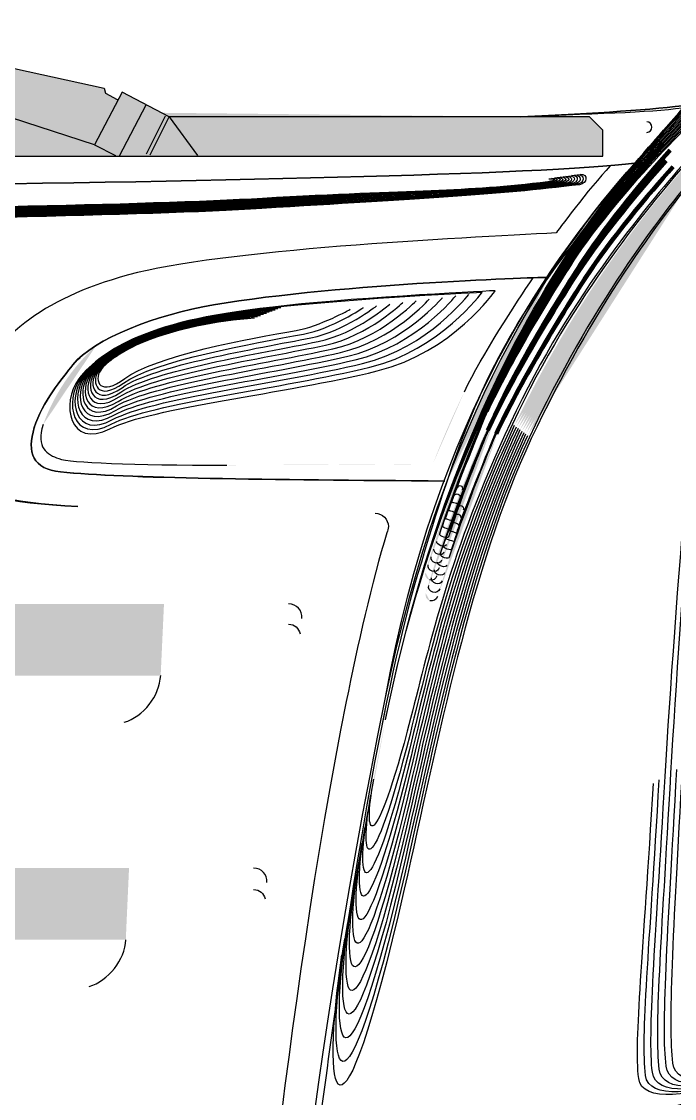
# Model space of a CAD drawing. Header units: millimetres. Extents: x 1111 to 1333, y -447 to -319.
# Drawn here: x 1291.26 to 1291.738, y -440.906 to -440.118 of the extents above; entities that cross this region are included whole.
import ezdxf

# ---------------------------------------------------------------- set-up
doc = ezdxf.new("R2010")
doc.units = ezdxf.units.MM

# ---------------------------------------------------------------- blocks, each defined once
blk = doc.blocks.new('scanne')
at = {"transparency": 33554559}
h = blk.add_hatch(color=256, dxfattribs=at)
h.paths.add_polyline_path([(0.00992, 2.25476, 0.014829), (-0.03912, 2.30594)], flags=0)
h.paths.add_polyline_path([(0.00992, 2.25476), (0.01129, 2.25316)], flags=0)
h.paths.add_polyline_path([(2.23438, 2.25316), (2.23647, 2.25558)], flags=0)
h.paths.add_polyline_path([(2.27393, 2.29508, 0.014038), (2.23647, 2.25558)], flags=0)
h.paths.add_polyline_path([(2.27393, 2.29508), (2.27434, 2.29577)], flags=0)
h.paths.add_polyline_path([(2.15103, 2.28719), (2.14483, 2.28715), (1.89379, 2.28715), (1.85939, 2.30508), (1.85574, 2.29978), (1.84726, 2.3043), (1.84625, 2.30799), (1.6511, 2.35092), (1.65146, 2.35133), (1.7255, 2.35133), (1.7255, 2.36192), (1.69699, 2.36611), (1.69699, 2.36926), (1.57427, 2.36926), (1.56816, 2.36917), (1.55023, 2.37318), (1.548, 2.37318), (1.54772, 2.37715), (1.53577, 2.37715), (1.53568, 2.37309), (1.42638, 2.37236), (1.42661, 2.37665), (1.38423, 2.37665), (1.38395, 2.372), (0.9873, 2.36926), (0.9873, 2.36005), (0.98045, 2.3501), (1.58381, 2.3501), (1.58399, 2.3496), (1.76012, 2.29235), (1.76245, 2.29139)], flags=0)
h.paths.add_polyline_path([(1.23341, 2.2871, 0.002387), (1.76245, 2.29139)], flags=0)
h.paths.add_polyline_path([(1.23341, 2.2871), (1.23341, 2.28715), (0.92589, 2.28715), (0.89127, 2.30508), (0.88748, 2.29978), (0.87904, 2.3043), (0.878, 2.30799), (0.68407, 2.35069), (0.68329, 2.35133), (0.75733, 2.35133), (0.75733, 2.36192), (0.72869, 2.36611), (0.72869, 2.36926), (0.60615, 2.36926), (0.60104, 2.36894), (0.58198, 2.37318), (0.57974, 2.37318), (0.57947, 2.37715), (0.56751, 2.37715), (0.56747, 2.37309), (0.45803, 2.37236), (0.4583, 2.37665), (0.41597, 2.37665), (0.41574, 2.372), (0.01913, 2.36926), (0.01913, 2.36005), (0.01234, 2.3501), (0.61564, 2.3501), (0.61478, 2.34992), (0.80117, 2.28938), (0.80368, 2.28842)], flags=0)
for points in [[(1.84724, 2.3043), (1.84628, 2.30799), (1.55021, 2.37318), (1.54798, 2.37318), (1.5477, 2.35863), (1.55614, 2.35863), (1.83916, 2.26671), (1.85577, 2.29978)], [(1.84724, 2.3043), (1.84628, 2.30799), (1.55021, 2.37318), (1.85299, 2.29335), (1.85577, 2.29978)], [(1.56483, 2.35959), (1.55379, 2.35959), (1.55617, 2.35863), (1.83919, 2.26671), (1.84138, 2.2746)], [(1.8594, 2.30509), (1.83919, 2.26668), (1.85461, 2.25884), (1.85753, 2.25861), (1.87705, 2.29661)], [(2.20122, 2.28714), (1.8938, 2.28714), (1.76529, 2.29052), (1.75311, 2.27738), (1.75325, 2.25831), (2.21099, 2.25831), (2.21099, 2.27738)]]:
    blk.add_hatch(color=256, dxfattribs=at).paths.add_polyline_path(points)
h = blk.add_hatch(color=256, dxfattribs=at)
h.paths.add_polyline_path([(2.05213, 1.84616, 0.009329), (2.02444, 1.69763)], flags=0)
h.paths.add_polyline_path([(2.3331, 2.35321), (2.35317, 2.34172)], flags=0)
h.paths.add_polyline_path([(2.27982, 2.24783, 0.067034), (2.15601, 2.05386)], flags=0)
h = blk.add_hatch(color=256, dxfattribs=at)
h.paths.add_polyline_path([(2.05213, 1.84616, 0.009098), (2.02658, 1.7093)], flags=0)
h.paths.add_polyline_path([(2.33323, 2.3523), (2.35225, 2.34121)], flags=0)
h.paths.add_polyline_path([(2.27917, 2.24893, 0.067418), (2.15459, 2.05496)], flags=0)
h = blk.add_hatch(color=256, dxfattribs=at)
h.paths.add_polyline_path([(2.05212, 1.84616, 0.008333), (2.02867, 1.72094)], flags=0)
h.paths.add_polyline_path([(2.33331, 2.35134), (2.35137, 2.34067)], flags=0)
h.paths.add_polyline_path([(2.27857, 2.25002, 0.068002), (2.15325, 2.05596)], flags=0)
h = blk.add_hatch(color=256, dxfattribs=at)
h.paths.add_polyline_path([(2.05215, 1.84612, 0.008647), (2.03085, 1.73257)], flags=0)
h.paths.add_polyline_path([(2.33344, 2.35039), (2.3505, 2.34012)], flags=0)
h.paths.add_polyline_path([(2.27796, 2.25108, 0.068374), (2.15187, 2.05701)], flags=0)
h = blk.add_hatch(color=256, dxfattribs=at)
h.paths.add_polyline_path([(2.05214, 1.84617, 0.007924), (2.03294, 1.74425)], flags=0)
h.paths.add_polyline_path([(2.33352, 2.34948), (2.34958, 2.33958)], flags=0)
h.paths.add_polyline_path([(2.27736, 2.25217, 0.068821), (2.15045, 2.05806)], flags=0)
h = blk.add_hatch(color=256, dxfattribs=at)
h.paths.add_polyline_path([(2.05213, 1.84617, 0.007103), (2.03507, 1.75594)], flags=0)
h.paths.add_polyline_path([(2.33369, 2.34857), (2.34865, 2.33903)], flags=0)
h.paths.add_polyline_path([(2.27676, 2.25323, 0.069447), (2.14907, 2.05912)], flags=0)
h = blk.add_hatch(color=256, dxfattribs=at)
h.paths.add_polyline_path([(2.05212, 1.84617, 0.005948), (2.03716, 1.76761)], flags=0)
h.paths.add_polyline_path([(2.33377, 2.34765), (2.34777, 2.33853)], flags=0)
h.paths.add_polyline_path([(2.27611, 2.25432, 0.069742), (2.14769, 2.06016)], flags=0)
h = blk.add_hatch(color=256, dxfattribs=at)
h.paths.add_polyline_path([(2.05212, 1.84613, 0.005595), (2.0393, 1.77925)], flags=0)
h.paths.add_polyline_path([(2.3339, 2.3467), (2.34686, 2.33799)], flags=0)
h.paths.add_polyline_path([(2.34686, 2.33799, 0.000872), (2.27546, 2.25537)], flags=0)
h.paths.add_polyline_path([(2.27546, 2.25537, 0.070031), (2.14632, 2.06122)], flags=0)
h = blk.add_hatch(color=256, dxfattribs=at)
h.paths.add_polyline_path([(2.31337, 2.31901), (2.261, 2.2618)], flags=0)
h.paths.add_polyline_path([(2.13317, 2.06879, 0.032471), (2.08965, 1.95141)], flags=0)
h.paths.add_polyline_path([(2.08126, 1.95388, 0.424818), (2.08418, 1.94845)], flags=0)
h.paths.add_polyline_path([(2.12524, 2.07248, 0.03338), (2.08126, 1.95388)], flags=0)
h.paths.add_polyline_path([(2.25448, 2.26778), (2.30694, 2.32494)], flags=0)
h = blk.add_hatch(color=256, dxfattribs=at)
h.paths.add_polyline_path([(2.30975, 2.30715, 0.413093), (2.31604, 2.30737)], flags=0)
h.paths.add_polyline_path([(2.31604, 2.30737), (2.26312, 2.24967)], flags=0)
h.paths.add_polyline_path([(2.13398, 2.05478, 0.032749), (2.09009, 1.93613)], flags=0)
h.paths.add_polyline_path([(2.08152, 1.93864, 0.406939), (2.08453, 1.93312)], flags=0)
h.paths.add_polyline_path([(2.12599, 2.05848, 0.032895), (2.08152, 1.93864)], flags=0)
h.paths.add_polyline_path([(2.2566, 2.25564), (2.30947, 2.3134)], flags=0)
h = blk.add_hatch(color=256, dxfattribs=at)
h.paths.add_polyline_path([(0.45431, 2.28345, 0.414706), (0.45043, 2.27957)], flags=0)
h.paths.add_polyline_path([(0.45043, 2.27957, 0.410301), (0.45431, 2.27569)], flags=0)
h.paths.add_polyline_path([(0.45431, 2.27569), (2.2432, 2.27569)], flags=0)
h = blk.add_hatch(color=256, dxfattribs=at)
h.paths.add_polyline_path([(1.8405, 2.11989, 0.122916), (1.80159, 2.06195)], flags=0)
h.paths.add_polyline_path([(1.93602, 2.0323, 0.00262), (2.0867, 2.03321)], flags=0)
h.paths.add_polyline_path([(2.10979, 2.08599, 0.020597), (2.0867, 2.03321)], flags=0)
h.paths.add_polyline_path([(2.1601, 2.16929, 0.005045), (2.17, 2.16966)], flags=0)
h.paths.add_polyline_path([(2.17, 2.16966), (2.17123, 2.16947)], flags=0)
h.paths.add_polyline_path([(2.17123, 2.16947, 0.052813), (2.09729, 2.02071)], flags=0)
h.paths.add_polyline_path([(2.09729, 2.02071), (2.09537, 2.02071)], flags=0)
h = blk.add_hatch(color=256, dxfattribs=at)
h.paths.add_polyline_path([(2.17001, 2.16967), (2.17124, 2.16948)], flags=0)
h.paths.add_polyline_path([(2.17124, 2.16948, 0.052884), (2.09729, 2.02067)], flags=0)
h.paths.add_polyline_path([(2.09729, 2.02067), (2.09538, 2.02067)], flags=0)
h = blk.add_hatch(color=256, dxfattribs=at)
h.paths.add_polyline_path([(2.17001, 2.16967), (2.17124, 2.16948)], flags=0)
h.paths.add_polyline_path([(2.17124, 2.16948, 0.052884), (2.09729, 2.02067)], flags=0)
h.paths.add_polyline_path([(2.09729, 2.02067), (2.09538, 2.02067)], flags=0)
h = blk.add_hatch(color=256, dxfattribs=at)
h.paths.add_polyline_path([(0.38455, 1.84428), (0.5246, 1.80332)], flags=0)
h.paths.add_polyline_path([(0.57683, 1.79588), (1.12275, 1.79588), (1.66862, 1.79588)], flags=0)
h.paths.add_polyline_path([(1.72076, 1.80332), (1.8609, 1.84428)], flags=0)
h.paths.add_polyline_path([(1.88759, 1.87845), (1.89001, 1.93077), (1.12275, 1.93077), (0.35549, 1.93077), (0.35781, 1.87845)], flags=0)
h = blk.add_hatch(color=256, dxfattribs=at)
h.paths.add_polyline_path([(0.41003, 1.65102), (0.55017, 1.61014)], flags=0)
h.paths.add_polyline_path([(0.60231, 1.60271), (1.12268, 1.60271), (1.64301, 1.60271)], flags=0)
h.paths.add_polyline_path([(1.6952, 1.61014), (1.83525, 1.65102)], flags=0)
h.paths.add_polyline_path([(1.86207, 1.68523), (1.86444, 1.73756), (1.12268, 1.73756), (0.38097, 1.73756), (0.3833, 1.68523)], flags=0)
at = {"lineweight": -3}
for points in [[(1.54801, 2.37318), (1.55024, 2.37318), (1.84626, 2.30799), (1.84722, 2.3043), (1.85575, 2.29978)], [(1.83919, 2.26671), (1.55617, 2.35859), (1.54769, 2.35859)], [(1.8938, 2.28715), (1.8594, 2.30508), (1.83919, 2.26671), (1.85461, 2.25886)], [(1.85753, 2.25859), (1.87705, 2.29586)], [(1.76533, 2.29055), (1.7531, 2.27741), (1.75324, 2.25834), (2.21098, 2.25834), (2.21098, 2.27741), (2.20122, 2.28712), (1.89379, 2.28712)], [(1.87713, 2.26001), (1.89113, 2.28788)], [(1.87988, 2.25932), (1.8938, 2.28715)], [(1.8938, 2.28715), (1.91455, 2.25886)]]:
    blk.add_lwpolyline(points, dxfattribs=at)
blk.add_arc((14.05622, -0.08692), 12.16326, 171.741949, 172.791142, dxfattribs=at)
for points in [[(2.16821, 2.16524), (2.21351, 2.22911), (2.28641, 2.31884), (2.33221, 2.3567)], [(2.16821, 2.16526), (2.21351, 2.22908), (2.28709, 2.31721), (2.33289, 2.35508)], [(2.05211, 1.84614), (2.11136, 2.137), (2.23755, 2.25885), (2.28599, 2.3093)], [(2.05213, 1.84616), (2.11139, 2.13703), (2.2383, 2.25819), (2.28675, 2.3086)], [(2.05213, 1.84616), (2.11139, 2.13703), (2.23908, 2.2575), (2.28757, 2.30796)], [(2.05212, 1.84616), (2.11137, 2.13703), (2.24066, 2.25618), (2.2891, 2.30659)], [(2.05212, 1.84617), (2.11138, 2.13703), (2.24376, 2.25354), (2.29226, 2.30395)], [(2.05212, 1.84613), (2.11137, 2.13699), (2.24453, 2.25291), (2.29303, 2.30327)], [(2.05212, 1.84617), (2.11138, 2.13703), (2.24531, 2.25222), (2.29376, 2.30258)], [(2.05212, 1.84614), (2.11137, 2.13701), (2.24609, 2.25156), (2.29458, 2.30192)], [(2.05213, 1.84616), (2.11139, 2.13703), (2.23985, 2.25687), (2.28834, 2.30727)], [(2.05213, 1.84617), (2.11139, 2.13703), (2.24295, 2.25423), (2.29144, 2.30459)], [(2.05214, 1.84617), (2.11136, 2.13703), (2.24219, 2.25491), (2.29068, 2.30527)], [(2.05215, 1.84612), (2.11141, 2.13703), (2.24142, 2.2555), (2.28992, 2.30591)], [(2.27434, 2.29577), (2.24856, 2.29244), (2.20687, 2.28961), (2.15103, 2.28719)], [(2.15103, 2.28718), (2.21526, 2.28996), (2.24975, 2.29046), (2.27393, 2.29439)], [(2.15104, 2.28719), (2.20688, 2.28961), (2.24857, 2.29244), (2.27435, 2.29577)], [(2.24699, 2.27957), (2.24699, 2.28171), (2.24535, 2.28345), (2.2432, 2.28345)], [(2.2432, 2.27569), (2.24535, 2.27569), (2.24699, 2.27747), (2.24699, 2.27957)], [(2.19029, 2.18635), (2.20931, 2.21518), (2.23673, 2.24821), (2.25448, 2.26778)], [(2.19044, 2.18621), (2.20942, 2.21508), (2.23688, 2.24811), (2.25463, 2.26764)], [(2.1906, 2.18608), (2.20958, 2.21496), (2.23704, 2.24798), (2.25479, 2.26746)], [(2.19078, 2.18603), (2.20971, 2.21486), (2.23717, 2.24785), (2.25492, 2.26737)], [(2.19092, 2.1859), (2.2099, 2.21473), (2.23736, 2.24771), (2.2551, 2.26724)], [(2.19109, 2.18577), (2.21007, 2.2146), (2.23749, 2.24758), (2.25528, 2.26706)], [(2.19125, 2.18568), (2.21013, 2.21451), (2.23764, 2.24745), (2.25539, 2.26697)], [(2.19141, 2.18555), (2.21034, 2.21439), (2.2378, 2.24732), (2.25555, 2.2668)], [(2.19159, 2.18544), (2.21052, 2.21428), (2.23798, 2.24721), (2.25572, 2.26669)], [(2.19174, 2.18533), (2.21067, 2.21412), (2.23809, 2.24705), (2.25583, 2.26653)], [(2.1919, 2.18523), (2.21083, 2.21406), (2.23829, 2.24695), (2.25599, 2.26638)], [(2.19208, 2.18512), (2.21097, 2.2139), (2.23843, 2.24684), (2.25618, 2.26627)], [(2.25942, 2.26335), (2.24176, 2.24396), (2.21453, 2.21126), (2.19573, 2.1827)], [(2.25955, 2.26323), (2.24194, 2.24385), (2.2147, 2.21114), (2.19591, 2.18263)], [(2.25971, 2.26307), (2.24206, 2.24372), (2.21487, 2.21106), (2.19607, 2.1825)], [(2.25988, 2.26291), (2.24222, 2.24356), (2.21503, 2.21095), (2.19628, 2.18239)], [(2.25997, 2.26279), (2.24241, 2.24344), (2.21513, 2.21083), (2.19643, 2.18227)], [(2.26013, 2.26264), (2.24252, 2.24334), (2.21529, 2.21068), (2.19658, 2.18217)], [(2.2603, 2.2625), (2.24269, 2.24316), (2.21554, 2.21054), (2.19679, 2.18207)], [(2.26044, 2.26236), (2.24283, 2.24311), (2.21564, 2.21044), (2.19694, 2.18198)], [(2.26057, 2.26226), (2.24297, 2.24297), (2.21582, 2.2103), (2.19712, 2.18184)], [(2.26072, 2.26208), (2.24315, 2.24278), (2.21601, 2.21017), (2.19726, 2.1817)], [(2.26083, 2.26193), (2.24332, 2.24268), (2.21617, 2.21007), (2.19742, 2.18164)], [(2.261, 2.2618), (2.24344, 2.24255), (2.21634, 2.20993), (2.19763, 2.18151)], [(2.23436, 2.25315), (2.10316, 2.2365), (1.20593, 2.2323), (1.12272, 2.2323)], [(2.2344, 2.25313), (2.10315, 2.23648), (1.20597, 2.23229), (1.12272, 2.23229)], [(1.12274, 2.23231), (1.20595, 2.23231), (2.10318, 2.23646), (2.23438, 2.25316)], [(2.23438, 2.25314), (2.10318, 2.23649), (1.20595, 2.23229), (1.12274, 2.23229)], [(2.0521, 1.86238), (2.08937, 2.06954), (2.17449, 2.18523), (2.23439, 2.25315)], [(2.05211, 1.86236), (2.09417, 2.06856), (2.1745, 2.18521), (2.2344, 2.25313)], [(2.27423, 2.25753), (2.24713, 2.22642), (2.1881, 2.15836), (2.14353, 2.06329)], [(2.27488, 2.25646), (2.24773, 2.22535), (2.18948, 2.15729), (2.14491, 2.06222)], [(2.19164, 2.17339), (2.21085, 2.20259), (2.23858, 2.23594), (2.2566, 2.25564)], [(2.1918, 2.17331), (2.21091, 2.20251), (2.23874, 2.23581), (2.25671, 2.25552)], [(2.192, 2.17318), (2.21116, 2.20233), (2.2389, 2.23563), (2.25687, 2.25538)], [(2.19214, 2.17309), (2.21125, 2.20229), (2.23908, 2.23554), (2.25705, 2.25525)], [(2.19232, 2.17298), (2.21143, 2.20213), (2.23926, 2.23543), (2.25718, 2.2551)], [(2.19249, 2.17282), (2.21161, 2.20202), (2.23939, 2.23527), (2.25736, 2.25494)], [(2.19268, 2.17274), (2.21179, 2.20189), (2.23957, 2.23515), (2.25745, 2.25481)], [(2.19286, 2.17258), (2.21197, 2.20174), (2.23971, 2.23504), (2.25764, 2.25465)], [(2.19299, 2.17253), (2.2121, 2.20163), (2.23989, 2.23493), (2.25777, 2.25455)], [(2.19317, 2.17237), (2.2122, 2.20152), (2.24007, 2.23478), (2.25791, 2.25444)], [(2.19336, 2.17228), (2.21242, 2.20138), (2.24021, 2.23464), (2.25809, 2.25426)], [(2.19353, 2.17217), (2.2126, 2.20128), (2.24038, 2.23454), (2.25822, 2.25415)], [(2.2804, 2.24678), (2.25322, 2.21572), (2.20199, 2.14779), (2.15737, 2.05281)], [(2.28107, 2.24571), (2.25383, 2.21465), (2.20342, 2.14672), (2.15876, 2.05179)], [(2.21642, 2.25114), (2.201, 2.2349), (2.17696, 2.2022), (2.17696, 2.2022)], [(2.19248, 2.24492), (2.19832, 2.24492), (2.19791, 2.23844), (2.19193, 2.23766)], [(2.19458, 2.24521), (2.20042, 2.24521), (2.20001, 2.23827), (2.19403, 2.23745)], [(2.2615, 2.25119), (2.24366, 2.23162), (2.21625, 2.19863), (2.19727, 2.16976)], [(2.26165, 2.25106), (2.24385, 2.23145), (2.21639, 2.19851), (2.19742, 2.16963)], [(2.26178, 2.25093), (2.24399, 2.23136), (2.21658, 2.19837), (2.1976, 2.1695)], [(2.26197, 2.25081), (2.24413, 2.23119), (2.21671, 2.19825), (2.19773, 2.16938)], [(2.26206, 2.25064), (2.24432, 2.23107), (2.21685, 2.19813), (2.19788, 2.1693)], [(2.26224, 2.25052), (2.24445, 2.23095), (2.21704, 2.19802), (2.19806, 2.16919)], [(2.26238, 2.25033), (2.24464, 2.2308), (2.21717, 2.19787), (2.19824, 2.16908)], [(2.26252, 2.25021), (2.24473, 2.23069), (2.21736, 2.1978), (2.19838, 2.16897)], [(2.26266, 2.25014), (2.24492, 2.23057), (2.2175, 2.19768), (2.19857, 2.16885)], [(2.2628, 2.24995), (2.24505, 2.23043), (2.21768, 2.19754), (2.19871, 2.16875)], [(2.26296, 2.24986), (2.24522, 2.23029), (2.21776, 2.19749), (2.19887, 2.16866)], [(2.26312, 2.24967), (2.24538, 2.23019), (2.21796, 2.1973), (2.19903, 2.16851)], [(2.19403, 2.23745), (2.13309, 2.22979), (2.07643, 2.22709), (1.96152, 2.22002)], [(2.19193, 2.23766), (2.13099, 2.22973), (2.0762, 2.22772), (1.96156, 2.22069)], [(2.18981, 2.23786), (2.12891, 2.23001), (2.07594, 2.22828), (1.96162, 2.22135)], [(2.18766, 2.23807), (2.12681, 2.23013), (2.07567, 2.2289), (1.96167, 2.22201)], [(2.18557, 2.23824), (2.12471, 2.23026), (2.07544, 2.22953), (1.96172, 2.22268)], [(2.18347, 2.23845), (2.12257, 2.23074), (2.07526, 2.23015), (1.96181, 2.22335)], [(2.18137, 2.23862), (2.12047, 2.23068), (2.07499, 2.23073), (1.96185, 2.22402)], [(2.17923, 2.23887), (2.11833, 2.23112), (2.07472, 2.23135), (1.9619, 2.22469)], [(2.17713, 2.23904), (2.11619, 2.23128), (2.07449, 2.23201), (1.96195, 2.22535)], [(2.17499, 2.23921), (2.11409, 2.23136), (2.07426, 2.23264), (1.96204, 2.22602)], [(2.1729, 2.23942), (2.11199, 2.23167), (2.07399, 2.23322), (1.96209, 2.22669)], [(2.17077, 2.2396), (2.10987, 2.23185), (2.07378, 2.23381), (1.96211, 2.22738)], [(2.17145, 2.24184), (2.17729, 2.24184), (2.1767, 2.24038), (2.17077, 2.2396)], [(2.17358, 2.24216), (2.17937, 2.24216), (2.17878, 2.2402), (2.1729, 2.23942)], [(2.17567, 2.24245), (2.18151, 2.24245), (2.18092, 2.23998), (2.17499, 2.23921)], [(2.17777, 2.24278), (2.18357, 2.24278), (2.18306, 2.23977), (2.17713, 2.23904)], [(2.17987, 2.24307), (2.18571, 2.24307), (2.18516, 2.2396), (2.17923, 2.23887)], [(2.18196, 2.24341), (2.1878, 2.24341), (2.1873, 2.23939), (2.18137, 2.23862)], [(2.18406, 2.2437), (2.1899, 2.2437), (2.1894, 2.23922), (2.18347, 2.23845)], [(2.18616, 2.24399), (2.192, 2.24399), (2.1915, 2.23901), (2.18557, 2.23824)], [(2.18825, 2.24432), (2.19409, 2.24432), (2.19364, 2.23885), (2.18766, 2.23807)], [(2.1904, 2.24461), (2.19619, 2.24461), (2.19578, 2.23864), (2.18981, 2.23786)], [(1.96167, 2.22201), (1.79343, 2.21175), (1.23669, 2.2091), (1.12269, 2.2091)], [(1.9619, 2.22469), (1.79371, 2.2147), (1.2367, 2.21187), (1.1227, 2.21187)], [(1.96209, 2.22669), (1.79385, 2.21698), (1.23671, 2.21397), (1.12271, 2.21397)], [(1.96211, 2.22738), (1.79391, 2.21771), (1.23668, 2.21465), (1.12273, 2.21465)], [(1.96185, 2.22402), (1.79366, 2.21398), (1.2367, 2.2112), (1.12274, 2.2112)], [(1.96181, 2.22335), (1.79357, 2.21322), (1.2367, 2.21048), (1.12274, 2.21048)], [(1.96172, 2.22268), (1.79352, 2.21246), (1.2367, 2.20977), (1.12274, 2.20977)], [(1.96162, 2.22135), (1.79338, 2.21104), (1.23669, 2.20839), (1.12274, 2.20839)], [(1.96204, 2.22602), (1.7938, 2.21621), (1.2367, 2.2133), (1.12275, 2.2133)], [(1.96195, 2.22535), (1.79371, 2.21545), (1.2367, 2.21258), (1.12275, 2.21258)], [(1.96156, 2.22069), (1.79332, 2.21029), (1.23668, 2.20769), (1.12272, 2.20769)], [(1.96152, 2.22002), (1.79327, 2.20953), (1.23668, 2.20698), (1.12273, 2.20698)], [(2.17696, 2.2022), (2.10684, 2.19855), (1.93048, 2.18988), (1.86406, 2.17145)], [(2.25667, 1.80458), (2.26388, 1.93026), (2.2813, 2.13632), (2.28897, 2.19056)], [(2.26094, 1.80712), (2.26815, 1.9328), (2.28402, 2.13653), (2.29146, 2.19032)], [(2.12524, 2.07248), (2.14175, 2.10839), (2.17063, 2.15619), (2.19029, 2.18635)], [(2.12539, 2.07243), (2.14195, 2.10829), (2.17078, 2.15614), (2.19044, 2.18621)], [(2.12559, 2.07231), (2.14211, 2.10816), (2.17094, 2.15602), (2.1906, 2.18608)], [(2.12577, 2.07226), (2.14229, 2.10812), (2.17112, 2.15592), (2.19078, 2.18603)], [(2.12596, 2.07217), (2.14247, 2.10798), (2.1713, 2.15579), (2.19092, 2.1859)], [(2.12613, 2.07204), (2.14269, 2.1079), (2.17148, 2.15571), (2.19109, 2.18577)], [(2.12629, 2.072), (2.14285, 2.10777), (2.17159, 2.15566), (2.19125, 2.18568)], [(2.12645, 2.07192), (2.14305, 2.10768), (2.17184, 2.15549), (2.19141, 2.18555)], [(2.12667, 2.07181), (2.14323, 2.10757), (2.17197, 2.15543), (2.19159, 2.18544)], [(2.12682, 2.07174), (2.14338, 2.10746), (2.17217, 2.15531), (2.19174, 2.18533)], [(2.12703, 2.07164), (2.14359, 2.1074), (2.17232, 2.15521), (2.1919, 2.18523)], [(2.12717, 2.07157), (2.14377, 2.10729), (2.17251, 2.1551), (2.19208, 2.18512)], [(2.19573, 2.1827), (2.17625, 2.15282), (2.14765, 2.10528), (2.13118, 2.0697)], [(2.19591, 2.18263), (2.17643, 2.15275), (2.14783, 2.10521), (2.13136, 2.06963)], [(2.19607, 2.1825), (2.17655, 2.15262), (2.14799, 2.10513), (2.13157, 2.0695)], [(2.19628, 2.18239), (2.17676, 2.15251), (2.14816, 2.10502), (2.13173, 2.06944)], [(2.19643, 2.18227), (2.17685, 2.15244), (2.14834, 2.1049), (2.13192, 2.06936)], [(2.19658, 2.18217), (2.17701, 2.15233), (2.1485, 2.10485), (2.13213, 2.06931)], [(2.19679, 2.18207), (2.17727, 2.15219), (2.14867, 2.1047), (2.13229, 2.06921)], [(2.19694, 2.18198), (2.17746, 2.15205), (2.14886, 2.10461), (2.13248, 2.06912)], [(2.19712, 2.18184), (2.17759, 2.152), (2.14904, 2.10456), (2.13261, 2.06907)], [(2.19726, 2.1817), (2.17774, 2.15186), (2.14918, 2.10442), (2.13285, 2.06898)], [(2.19742, 2.18164), (2.17795, 2.15181), (2.14939, 2.10437), (2.13301, 2.06888)], [(2.19763, 2.18151), (2.17811, 2.15168), (2.14955, 2.10428), (2.13317, 2.06879)], [(1.86406, 2.17145), (1.79764, 2.15302), (1.76985, 2.12706), (1.73847, 2.07907)], [(2.16999, 2.16967), (2.16999, 2.16967), (2.02241, 2.16574), (1.92629, 2.14955)], [(2.16999, 2.16967), (2.16999, 2.16967), (2.02241, 2.16574), (1.92629, 2.14955)], [(1.92631, 2.14955), (2.02239, 2.16574), (2.17001, 2.16967), (2.17001, 2.16967)], [(1.92631, 2.14955), (2.02239, 2.16574), (2.17001, 2.16967), (2.17001, 2.16967)], [(2.10979, 2.08599), (2.12292, 2.11318), (2.14724, 2.15059), (2.1601, 2.16929)], [(2.12599, 2.05848), (2.14274, 2.0947), (2.17184, 2.14301), (2.19164, 2.17339)], [(2.12615, 2.0584), (2.1429, 2.09462), (2.17191, 2.14297), (2.1918, 2.17331)], [(2.12635, 2.05831), (2.1431, 2.09449), (2.17216, 2.1428), (2.192, 2.17318)], [(2.12654, 2.05822), (2.14328, 2.0944), (2.17229, 2.14275), (2.19214, 2.17309)], [(2.12672, 2.05811), (2.14346, 2.09429), (2.17247, 2.14265), (2.19232, 2.17298)], [(2.12689, 2.05805), (2.14364, 2.09418), (2.17265, 2.14253), (2.19249, 2.17282)], [(2.12703, 2.05792), (2.14382, 2.0941), (2.17288, 2.14236), (2.19268, 2.17274)], [(2.12721, 2.05785), (2.144, 2.09403), (2.17301, 2.14225), (2.19286, 2.17258)], [(2.12739, 2.05775), (2.14418, 2.09388), (2.17319, 2.14214), (2.19299, 2.17253)], [(2.12757, 2.05769), (2.14436, 2.09382), (2.17333, 2.14208), (2.19317, 2.17237)], [(2.12776, 2.05759), (2.1445, 2.09372), (2.17356, 2.14194), (2.19336, 2.17228)], [(2.12793, 2.05749), (2.14467, 2.09362), (2.17373, 2.14184), (2.19353, 2.17217)], [(2.19727, 2.16976), (2.17747, 2.13965), (2.14859, 2.09152), (2.13199, 2.05566)], [(2.19742, 2.16963), (2.17766, 2.13957), (2.14879, 2.09144), (2.13218, 2.05559)], [(2.1976, 2.1695), (2.17784, 2.13943), (2.14897, 2.09135), (2.13236, 2.0555)], [(2.19773, 2.16938), (2.17803, 2.13932), (2.14915, 2.09128), (2.13255, 2.05542)], [(2.19788, 2.1693), (2.17821, 2.13924), (2.14934, 2.09116), (2.13273, 2.05534)], [(2.19806, 2.16919), (2.17835, 2.13912), (2.14952, 2.09109), (2.13291, 2.05528)], [(2.19824, 2.16908), (2.17853, 2.13902), (2.1497, 2.09098), (2.1331, 2.05517)], [(2.19838, 2.16897), (2.17872, 2.1389), (2.14984, 2.09091), (2.13328, 2.0551)], [(2.19857, 2.16885), (2.17891, 2.13879), (2.15003, 2.0908), (2.13347, 2.05503)], [(2.19871, 2.16875), (2.17909, 2.13869), (2.15021, 2.09075), (2.13365, 2.05493)], [(2.19887, 2.16866), (2.17921, 2.13864), (2.15038, 2.09065), (2.13382, 2.05488)], [(2.19903, 2.16851), (2.17946, 2.13849), (2.15058, 2.09055), (2.13398, 2.05478)], [(2.12271, 2.15868), (2.12271, 2.15868), (2.03038, 2.15407), (1.97769, 2.14828)], [(2.1324, 2.15991), (2.1324, 2.15991), (2.03519, 2.15521), (1.9798, 2.1491)], [(2.04065, 2.10394), (2.09242, 2.11662), (2.12271, 2.15868), (2.12271, 2.15868)], [(2.04604, 2.10124), (2.10129, 2.11488), (2.1324, 2.15991), (2.1324, 2.15991)], [(2.0731, 1.94346), (2.10266, 2.04337), (2.12287, 2.10148), (2.16821, 2.16526)], [(2.0731, 1.94344), (2.10266, 2.04335), (2.12287, 2.10147), (2.16821, 2.16524)], [(2.00823, 2.12009), (2.03939, 2.12675), (2.0648, 2.15129), (2.0648, 2.15129)], [(2.01363, 2.11737), (2.04825, 2.12499), (2.07448, 2.15254), (2.07448, 2.15254)], [(2.01906, 2.11469), (2.05711, 2.12332), (2.08412, 2.1537), (2.08412, 2.1537)], [(2.02445, 2.11197), (2.06596, 2.1216), (2.09379, 2.15494), (2.09379, 2.15494)], [(2.02984, 2.1093), (2.07478, 2.11993), (2.10343, 2.15619), (2.10343, 2.15619)], [(2.03526, 2.10662), (2.08361, 2.1183), (2.11308, 2.15744), (2.11308, 2.15744)], [(1.82331, 2.10566), (1.83882, 2.12496), (1.88384, 2.14229), (1.92631, 2.14955)], [(1.82331, 2.10566), (1.83882, 2.12496), (1.88384, 2.14229), (1.92631, 2.14955)], [(1.92629, 2.14955), (1.88387, 2.14229), (1.8388, 2.12496), (1.82333, 2.10566)], [(1.92629, 2.14955), (1.88387, 2.14229), (1.8388, 2.12496), (1.82333, 2.10566)], [(1.9798, 2.1491), (1.9241, 2.14289), (1.89769, 2.13714), (1.87046, 2.12588)], [(1.97769, 2.14828), (1.9245, 2.14239), (1.89777, 2.13669), (1.8709, 2.12561)], [(1.97554, 2.14741), (1.92495, 2.14193), (1.89786, 2.13623), (1.87135, 2.12528)], [(1.97341, 2.14657), (1.92533, 2.14146), (1.89791, 2.13576), (1.87182, 2.12495)], [(1.97126, 2.14573), (1.92573, 2.14098), (1.89804, 2.13528), (1.87231, 2.12461)], [(1.96916, 2.14489), (1.92614, 2.14047), (1.89813, 2.13481), (1.87277, 2.12432)], [(1.967, 2.1441), (1.92659, 2.14004), (1.89817, 2.13438), (1.87321, 2.12403)], [(1.9649, 2.14326), (1.92699, 2.13957), (1.89825, 2.13391), (1.87371, 2.12374)], [(1.96275, 2.14242), (1.92739, 2.13905), (1.89829, 2.13343), (1.87416, 2.12344)], [(1.98664, 2.13082), (2.00402, 2.13378), (2.02619, 2.14633), (2.02619, 2.14633)], [(1.99202, 2.12815), (2.01287, 2.13198), (2.03586, 2.14754), (2.03586, 2.14754)], [(1.99744, 2.12543), (2.02171, 2.13017), (2.04552, 2.14879), (2.04552, 2.14879)], [(2.00285, 2.12276), (2.03054, 2.12846), (2.05517, 2.15004), (2.05517, 2.15004)], [(1.96058, 2.14158), (1.92778, 2.13852), (1.8984, 2.13291), (1.87463, 2.1231)], [(1.95849, 2.14074), (1.92825, 2.13805), (1.89846, 2.13253), (1.87506, 2.12281)], [(1.95635, 2.13989), (1.92861, 2.13761), (1.8985, 2.13209), (1.87551, 2.12247)], [(1.86027, 2.09229), (1.88249, 2.10858), (1.95557, 2.12144), (1.99202, 2.12815)], [(1.86128, 2.09564), (1.88263, 2.11202), (1.95329, 2.1253), (1.98664, 2.13082)], [(1.8233, 2.10565), (1.82732, 2.11058), (1.8332, 2.11542), (1.8405, 2.11989)], [(1.87046, 2.12588), (1.85175, 2.11812), (1.83588, 2.10635), (1.82776, 2.09554)], [(1.8709, 2.12561), (1.85247, 2.11794), (1.83691, 2.10649), (1.8292, 2.09614)], [(1.87135, 2.12528), (1.85315, 2.11776), (1.838, 2.10658), (1.83066, 2.09668)], [(1.87182, 2.12495), (1.85389, 2.11756), (1.83907, 2.10665), (1.83209, 2.09725)], [(1.87231, 2.12461), (1.85461, 2.11735), (1.84015, 2.10677), (1.83354, 2.09788)], [(1.87277, 2.12432), (1.85534, 2.11716), (1.84124, 2.10685), (1.83504, 2.09845)], [(1.87321, 2.12403), (1.85606, 2.11696), (1.84228, 2.10701), (1.83644, 2.09903)], [(1.87371, 2.12374), (1.85678, 2.11676), (1.84337, 2.10709), (1.83794, 2.0996)], [(1.87416, 2.12344), (1.85751, 2.11656), (1.84441, 2.10716), (1.8394, 2.10018)], [(1.87463, 2.1231), (1.85825, 2.11631), (1.84548, 2.10732), (1.84083, 2.10075)], [(1.87506, 2.12281), (1.85895, 2.11615), (1.84654, 2.10739), (1.84226, 2.10132)], [(1.87551, 2.12247), (1.85968, 2.11599), (1.84764, 2.10746), (1.84372, 2.10189)], [(1.85733, 2.08227), (1.88205, 2.09824), (1.9623, 2.11028), (2.00823, 2.12009)], [(1.85833, 2.08558), (1.88223, 2.10168), (1.96006, 2.11396), (2.00285, 2.12276)], [(1.8593, 2.08898), (1.8823, 2.10517), (1.95784, 2.11763), (1.99744, 2.12543)], [(1.85443, 2.07224), (1.88162, 2.08798), (1.96903, 2.09915), (2.02445, 2.11197)], [(1.85538, 2.0756), (1.8818, 2.09138), (1.96679, 2.10283), (2.01906, 2.11469)], [(1.85638, 2.07891), (1.88193, 2.09483), (1.96454, 2.10656), (2.01363, 2.11737)], [(1.82333, 2.10566), (1.81567, 2.09599), (1.80075, 2.0782), (1.79514, 2.05986)], [(1.82333, 2.10566), (1.81567, 2.09599), (1.80075, 2.0782), (1.79514, 2.05986)], [(1.79515, 2.05985), (1.80077, 2.07819), (1.81564, 2.09598), (1.8233, 2.10565)], [(1.79516, 2.05986), (1.80077, 2.0782), (1.81564, 2.09599), (1.82331, 2.10566)], [(1.79516, 2.05986), (1.80077, 2.0782), (1.81564, 2.09599), (1.82331, 2.10566)], [(1.85147, 2.06224), (1.88112, 2.0778), (1.97569, 2.08825), (2.04065, 2.10394)], [(1.85246, 2.06561), (1.8813, 2.08117), (1.97345, 2.09194), (2.03526, 2.10662)], [(1.85344, 2.06893), (1.88145, 2.08457), (1.97122, 2.09548), (2.02984, 2.1093)], [(1.82776, 2.09554), (1.81444, 2.0777), (1.8206, 2.04381), (1.85048, 2.05891)], [(1.8292, 2.09614), (1.81657, 2.07921), (1.82277, 2.04723), (1.85147, 2.06224)], [(1.83066, 2.09668), (1.81875, 2.08067), (1.82487, 2.0507), (1.85246, 2.06561)], [(1.83209, 2.09725), (1.82091, 2.08211), (1.82698, 2.05419), (1.85344, 2.06893)], [(1.83354, 2.09788), (1.82309, 2.0836), (1.82911, 2.05764), (1.85443, 2.07224)], [(1.83504, 2.09845), (1.82528, 2.08509), (1.83125, 2.06114), (1.85538, 2.0756)], [(1.83644, 2.09903), (1.82741, 2.08658), (1.83334, 2.06459), (1.85638, 2.07891)], [(1.83794, 2.0996), (1.82955, 2.08802), (1.83543, 2.06808), (1.85733, 2.08227)], [(1.8394, 2.10018), (1.83169, 2.0895), (1.83752, 2.07162), (1.85833, 2.08558)], [(1.84083, 2.10075), (1.83385, 2.09099), (1.83964, 2.07516), (1.8593, 2.08898)], [(1.84226, 2.10132), (1.83601, 2.09243), (1.84175, 2.07865), (1.86027, 2.09229)], [(1.84372, 2.10189), (1.8382, 2.09387), (1.84385, 2.08214), (1.86128, 2.09564)], [(1.85048, 2.05891), (1.88095, 2.07442), (1.97789, 2.08455), (2.04604, 2.10124)], [(1.73847, 2.07907), (1.70699, 2.03113), (1.72291, 2.0069), (1.82706, 2.00211)], [(1.82708, 2.00209), (1.72289, 2.00688), (1.70701, 2.03111), (1.73844, 2.07905)], [(2.09178, 1.98199), (2.0968, 1.99919), (2.11655, 2.05124), (2.12613, 2.07204)], [(2.0939, 1.98765), (2.09805, 2.00198), (2.1183, 2.05462), (2.12629, 2.072)], [(2.09602, 1.99327), (2.09935, 2.00472), (2.12006, 2.058), (2.12645, 2.07192)], [(2.09811, 1.99891), (2.10062, 2.00749), (2.12183, 2.06141), (2.12667, 2.07181)], [(2.10023, 2.00454), (2.10187, 2.01025), (2.12363, 2.06481), (2.12682, 2.07174)], [(1.82705, 2.00212), (1.7229, 2.00687), (1.71624, 2.03547), (1.74178, 2.06462)], [(2.13229, 2.06921), (2.1228, 2.04864), (2.10323, 1.997), (2.09826, 1.97998)], [(2.13213, 2.06931), (2.12419, 2.05216), (2.10412, 1.99988), (2.09996, 1.98569)], [(2.13192, 2.06936), (2.12558, 2.05563), (2.10501, 2.00281), (2.10168, 1.99145)], [(2.13173, 2.06944), (2.12699, 2.05917), (2.10591, 2.00566), (2.1034, 1.99713)], [(2.13157, 2.0695), (2.12838, 2.06266), (2.10675, 2.00851), (2.10511, 2.00286)], [(1.79514, 2.05986), (1.78953, 2.04148), (1.79418, 2.02943), (1.8143, 2.02734)], [(1.79514, 2.05986), (1.78953, 2.04148), (1.79418, 2.02943), (1.8143, 2.02734)], [(1.81431, 2.02733), (1.7942, 2.02942), (1.78954, 2.04151), (1.79515, 2.05985)], [(1.81432, 2.02734), (1.7942, 2.02943), (1.78955, 2.04148), (1.79516, 2.05986)], [(1.81432, 2.02734), (1.7942, 2.02943), (1.78955, 2.04148), (1.79516, 2.05986)], [(1.80159, 2.06195), (1.79607, 2.0453), (1.80446, 2.03992), (1.81308, 2.03709)], [(2.15325, 2.05596), (2.10868, 1.96089), (2.08843, 1.8572), (2.06744, 1.76751)], [(2.15187, 2.05701), (2.1073, 1.96195), (2.08792, 1.86368), (2.06789, 1.77888)], [(2.15045, 2.05806), (2.10588, 1.96299), (2.08741, 1.87021), (2.06829, 1.79024)], [(2.14907, 2.05912), (2.10454, 1.96405), (2.08689, 1.87669), (2.06873, 1.8016)], [(2.14769, 2.06016), (2.10312, 1.96509), (2.08638, 1.88321), (2.06914, 1.81295)], [(2.14632, 2.06122), (2.10175, 1.96615), (2.08587, 1.88974), (2.06959, 1.82432)], [(2.14491, 2.06222), (2.10038, 1.9672), (2.08533, 1.89621), (2.07, 1.83568)], [(2.14353, 2.06329), (2.09897, 1.96826), (2.08482, 1.90271), (2.07041, 1.84705)], [(2.09218, 1.96704), (2.09729, 1.98442), (2.11718, 2.03697), (2.12689, 2.05805)], [(2.09432, 1.97275), (2.09852, 1.98721), (2.11896, 2.0404), (2.12703, 2.05792)], [(2.09642, 1.97843), (2.0998, 1.99002), (2.12078, 2.0438), (2.12721, 2.05785)], [(2.09856, 1.98412), (2.10111, 1.99279), (2.12255, 2.04726), (2.12739, 2.05775)], [(2.10066, 1.9898), (2.10239, 1.9956), (2.12438, 2.05066), (2.12757, 2.05769)], [(2.15876, 2.05179), (2.11424, 1.95672), (2.09052, 1.83117), (2.06575, 1.7221)], [(2.15737, 2.05281), (2.1128, 1.95779), (2.08999, 1.83772), (2.06618, 1.73344)], [(2.15601, 2.05386), (2.11144, 1.95879), (2.0895, 1.8442), (2.06659, 1.7448)], [(2.15459, 2.05496), (2.11006, 1.95989), (2.08899, 1.85072), (2.067, 1.75615)], [(2.1331, 2.05517), (2.12352, 2.03432), (2.10381, 1.98218), (2.09875, 1.96498)], [(2.13291, 2.05528), (2.12493, 2.0379), (2.10468, 1.98511), (2.10048, 1.97075)], [(2.13273, 2.05534), (2.12635, 2.04143), (2.10559, 1.98801), (2.10221, 1.97656)], [(2.13255, 2.05542), (2.12776, 2.04502), (2.10645, 1.99092), (2.10394, 1.9823)], [(2.13236, 2.0555), (2.12917, 2.04856), (2.10736, 1.99382), (2.10568, 1.98807)], [(1.81308, 2.03709), (1.8217, 2.03412), (1.86591, 2.0323), (1.93602, 2.0323)], [(1.8143, 2.02734), (1.86225, 2.02255), (1.96471, 2.02177), (2.09536, 2.02067)], [(1.8143, 2.02734), (1.86225, 2.02255), (1.96471, 2.02177), (2.09536, 2.02067)], [(2.09537, 2.02071), (1.96472, 2.02176), (1.86226, 2.02258), (1.81431, 2.02733)], [(2.09538, 2.02067), (1.96472, 2.02177), (1.86226, 2.02255), (1.81432, 2.02734)], [(2.09538, 2.02067), (1.96472, 2.02177), (1.86226, 2.02255), (1.81432, 2.02734)], [(2.10732, 2.01706), (2.10618, 2.01747), (2.10486, 2.01687), (2.1044, 2.01578)], [(2.10851, 2.01427), (2.10901, 2.01537), (2.10842, 2.0166), (2.10732, 2.01706)], [(2.10522, 2.01083), (2.10399, 2.01128), (2.10262, 2.01092), (2.1023, 2.01014)], [(2.10682, 2.00854), (2.10723, 2.00932), (2.10645, 2.01032), (2.10522, 2.01083)], [(2.1031, 2.00454), (2.10178, 2.00505), (2.10046, 2.00495), (2.10023, 2.00454)], [(2.10511, 2.00286), (2.10538, 2.00331), (2.10447, 2.00409), (2.1031, 2.00454)], [(2.1079, 2.00243), (2.10672, 2.00288), (2.10544, 2.00224), (2.10494, 2.0012)], [(2.10913, 1.99964), (2.10959, 2.00074), (2.10904, 2.00197), (2.1079, 2.00243)], [(2.04462, 1.99709), (2.04991, 1.99709), (2.05415, 1.99272), (2.05415, 1.98742)], [(2.09889, 1.99209), (2.09734, 1.99263), (2.09602, 1.99313), (2.09602, 1.99327)], [(2.10099, 1.99832), (2.09957, 1.99882), (2.0982, 1.99905), (2.09811, 1.99891)], [(2.1034, 1.99713), (2.10359, 1.99727), (2.10245, 1.99782), (2.10099, 1.99832)], [(2.10577, 1.99615), (2.10449, 1.9966), (2.10321, 1.99624), (2.1028, 1.99551)], [(2.10741, 1.99386), (2.10773, 1.99464), (2.10704, 1.99569), (2.10577, 1.99615)], [(2.05415, 1.98742), (2.05415, 1.98574), (2.05383, 1.98418), (2.05305, 1.98291)], [(2.09682, 1.98587), (2.09513, 1.98642), (2.09381, 1.9872), (2.0939, 1.98765)], [(2.09996, 1.98569), (2.09992, 1.98523), (2.0985, 1.98528), (2.09682, 1.98587)], [(2.10168, 1.99145), (2.10177, 1.99126), (2.10049, 1.99154), (2.09889, 1.99209)], [(2.10362, 1.9898), (2.1023, 1.99031), (2.10098, 1.99026), (2.10066, 1.9898)], [(2.10568, 1.98807), (2.1059, 1.98857), (2.10504, 1.98935), (2.10362, 1.9898)], [(2.05305, 1.98291), (2.0422, 1.94723), (2.03152, 1.90006), (2.02336, 1.85942)], [(2.0947, 1.97962), (2.09292, 1.98017), (2.0916, 1.98121), (2.09178, 1.98199)], [(2.09826, 1.97998), (2.09812, 1.97916), (2.09652, 1.97907), (2.0947, 1.97962)], [(2.09939, 1.97725), (2.09783, 1.97775), (2.09651, 1.97825), (2.09642, 1.97843)], [(2.10152, 1.98353), (2.10006, 1.98407), (2.0987, 1.98426), (2.09856, 1.98412)], [(2.10221, 1.97656), (2.10226, 1.97642), (2.10103, 1.97674), (2.09939, 1.97725)], [(2.10394, 1.9823), (2.10408, 1.98248), (2.10303, 1.98303), (2.10152, 1.98353)], [(2.09046, 1.96715), (2.0885, 1.96775), (2.08718, 1.96939), (2.08754, 1.97076)], [(2.09261, 1.97336), (2.09074, 1.97396), (2.08937, 1.97528), (2.08969, 1.97637)], [(2.09653, 1.97428), (2.09631, 1.97318), (2.09453, 1.97277), (2.09261, 1.97336)], [(2.09729, 1.97093), (2.0956, 1.97147), (2.09428, 1.97225), (2.09432, 1.97275)], [(2.10048, 1.97075), (2.10043, 1.97033), (2.09902, 1.97038), (2.09729, 1.97093)], [(2.08841, 1.96091), (2.08632, 1.96154), (2.08495, 1.96346), (2.08549, 1.96515)], [(2.09311, 1.96287), (2.09261, 1.96109), (2.09051, 1.96022), (2.08841, 1.96091)], [(2.093, 1.95835), (2.09113, 1.95894), (2.08981, 1.96026), (2.09004, 1.96136)], [(2.0948, 1.96857), (2.09448, 1.96715), (2.09252, 1.96652), (2.09046, 1.96715)], [(2.09519, 1.96462), (2.09336, 1.96517), (2.09204, 1.96626), (2.09218, 1.96704)], [(2.09875, 1.96498), (2.09856, 1.96421), (2.09701, 1.96403), (2.09519, 1.96462)], [(2.0863, 1.95469), (2.08406, 1.95533), (2.08274, 1.95747), (2.08333, 1.95948)], [(2.09136, 1.95716), (2.09081, 1.95506), (2.08853, 1.95401), (2.0863, 1.95469)], [(2.09091, 1.95202), (2.0889, 1.95266), (2.08753, 1.95426), (2.0879, 1.95567)], [(2.09524, 1.95348), (2.09488, 1.95207), (2.09296, 1.95143), (2.09091, 1.95202)], [(2.09702, 1.95921), (2.0967, 1.95816), (2.09496, 1.95771), (2.093, 1.95835)], [(2.08965, 1.95141), (2.08902, 1.94904), (2.08655, 1.94772), (2.08418, 1.94845)], [(2.08881, 1.94572), (2.08671, 1.94636), (2.08534, 1.94828), (2.0858, 1.95001)], [(2.09356, 1.94768), (2.09301, 1.946), (2.09095, 1.94508), (2.08881, 1.94572)], [(2.01908, 1.66012), (2.02255, 1.68426), (2.04449, 1.84009), (2.0731, 1.94346)], [(2.01908, 1.6601), (2.02255, 1.68424), (2.04449, 1.84007), (2.0731, 1.94344)], [(2.08665, 1.93942), (2.08446, 1.94006), (2.08309, 1.9423), (2.08368, 1.94435)], [(2.0918, 1.94193), (2.09116, 1.93993), (2.08898, 1.93878), (2.08665, 1.93942)], [(1.99078, 1.92024), (1.99137, 1.92608), (1.98704, 1.93078), (1.98115, 1.93078)], [(2.09009, 1.93613), (2.08936, 1.9338), (2.08694, 1.93248), (2.08453, 1.93312)], [(1.98115, 1.916), (1.98567, 1.916), (1.98845, 1.9129), (1.98968, 1.90897)], [(1.8609, 1.84428), (1.87486, 1.8483), (1.88695, 1.86371), (1.88759, 1.87845)], [(2.02336, 1.85942), (1.97874, 1.63899), (1.95233, 1.34374), (1.95233, 1.34374)], [(1.97629, 1.33807), (1.97629, 1.33807), (1.98879, 1.55124), (2.05211, 1.86236)], [(2.07041, 1.84705), (2.04377, 1.74368), (2.03469, 1.75737), (2.04354, 1.80258)], [(2.07, 1.83568), (2.0414, 1.72231), (2.03196, 1.74029), (2.0414, 1.79088)], [(2.06959, 1.82432), (2.03893, 1.70092), (2.02921, 1.72323), (2.0393, 1.77925)], [(2.06914, 1.81295), (2.03652, 1.67957), (2.0263, 1.70616), (2.03716, 1.76761)], [(2.2624, 1.595), (2.25898, 1.62379), (2.26235, 1.68642), (2.26956, 1.81215)], [(2.24732, 1.58826), (2.2439, 1.61705), (2.24942, 1.67886), (2.25667, 1.80458)], [(2.25236, 1.59052), (2.24894, 1.61931), (2.25373, 1.68135), (2.26094, 1.80712)], [(2.25737, 1.59277), (2.25395, 1.62155), (2.25806, 1.68387), (2.26526, 1.80964)], [(2.06873, 1.8016), (2.03411, 1.65822), (2.02348, 1.6891), (2.03507, 1.75594)], [(2.23732, 1.58376), (2.2339, 1.61255), (2.24084, 1.67381), (2.24804, 1.79954)], [(2.24234, 1.586), (2.23887, 1.61478), (2.24512, 1.67632), (2.25233, 1.80205)], [(2.06829, 1.79024), (2.03171, 1.63687), (2.02062, 1.67204), (2.03294, 1.74425)], [(2.06789, 1.77888), (2.0293, 1.61547), (2.01776, 1.65502), (2.03085, 1.73257)], [(2.06744, 1.76751), (2.02684, 1.59412), (2.01489, 1.63796), (2.02867, 1.72094)], [(2.067, 1.75615), (2.02444, 1.57277), (2.01203, 1.6209), (2.02658, 1.7093)], [(2.06659, 1.7448), (2.02207, 1.55137), (2.00916, 1.60383), (2.02444, 1.69763)], [(1.96525, 1.7271), (1.9658, 1.7328), (1.96146, 1.73754), (1.95562, 1.73754)], [(2.06618, 1.73344), (2.0196, 1.53002), (2.00633, 1.58677), (2.02234, 1.68595)], [(1.95562, 1.72194), (1.96, 1.72194), (1.96283, 1.71893), (1.96402, 1.71519)], [(2.06575, 1.7221), (2.01721, 1.50865), (2.00434, 1.5696), (2.02022, 1.67429)], [(1.83525, 1.65102), (1.84934, 1.65512), (1.86143, 1.67054), (1.86207, 1.68523)], [(2.38139, 1.64612), (2.3849, 1.60301), (2.24161, 1.54718), (2.23732, 1.58376)], [(2.38138, 1.64612), (2.38439, 1.60383), (2.24662, 1.54941), (2.24234, 1.586)], [(2.38139, 1.6461), (2.38395, 1.60464), (2.25161, 1.55167), (2.24732, 1.58826)], [(2.38137, 1.64613), (2.38347, 1.60549), (2.25665, 1.55394), (2.25236, 1.59052)], [(2.38141, 1.64614), (2.38301, 1.60632), (2.26166, 1.55618), (2.25737, 1.59277)], [(2.38137, 1.64614), (2.38251, 1.60709), (2.26669, 1.55846), (2.2624, 1.595)], [(2.02347, 1.42899), (2.02347, 1.42899), (2.23076, 1.60079), (2.38125, 1.57497)], [(2.02381, 1.42917), (2.02381, 1.42917), (2.22941, 1.59536), (2.38055, 1.57392)], [(2.02413, 1.4293), (2.02413, 1.4293), (2.22809, 1.59001), (2.37982, 1.57281)], [(2.02445, 1.42948), (2.02445, 1.42948), (2.22677, 1.58463), (2.37909, 1.57177)], [(2.02473, 1.42966), (2.02473, 1.42966), (2.22545, 1.57929), (2.37836, 1.57067)], [(2.02507, 1.42984), (2.02507, 1.42984), (2.22411, 1.57391), (2.37766, 1.56962)]]:
    blk.add_open_spline(points, degree=3, dxfattribs=at)
at = {"lineweight": -3, "transparency": 33554559}
blk.add_solid([(1.87704, 2.29587), (1.85752, 2.2586), (1.89379, 2.28716), (1.87987, 2.25929)], dxfattribs=at)
at = {"transparency": 33554559}
blk.add_solid([(1.89379, 2.28714), (1.87988, 2.25932), (1.91455, 2.25886)], dxfattribs=at)

msp = doc.modelspace()

# ---------------------------------------------------------------- block references
msp.add_blockref('scanne', (1289.47453, -442.47464))

doc.saveas('drawing.dxf')
